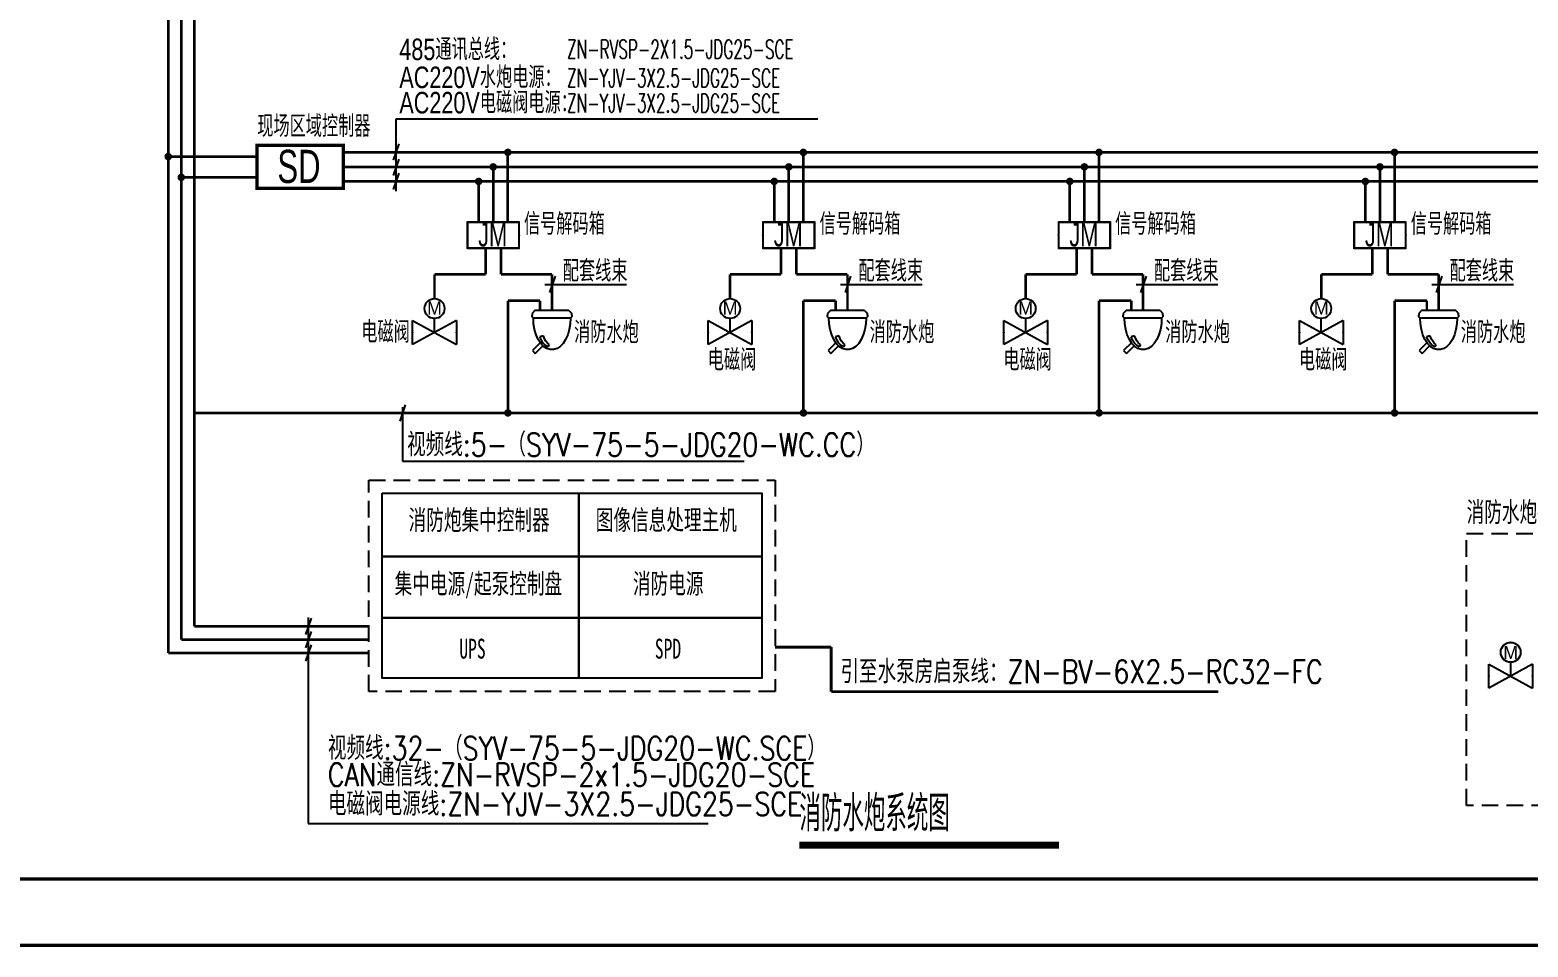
# Model space of a CAD drawing. Extents: x -1396510 to 1250330, y -1892470 to 1623980.
# Drawn here: x -526485 to -503899, y -1558415 to -1544587 of the extents above; entities that cross this region are included whole.
import ezdxf
from ezdxf.enums import TextEntityAlignment as Align

# ---------------------------------------------------------------- set-up
doc = ezdxf.new("R2010")
doc.units = 0
doc.header["$LTSCALE"] = 1000
doc.header["$MEASUREMENT"] = 0
doc.linetypes.add('CACHE', pattern=[0.375, 0.25, -0.125])
doc.linetypes.add('PHANTOM2', pattern=[1.25, 0.625, -0.125, 0.125, -0.125, 0.125, -0.125])
doc.layers.get('Defpoints').update_dxf_attribs({"color": 210})
for name, color, linetype in [('0-cxFrame', 155, 'Continuous'), ('EQUIP-动力', 3, 'Continuous'), ('EQUIP-消防', 3, 'Continuous'), ('SP-KDLA消防', 2, 'Continuous'), ('TEL_SYMB', 3, 'Continuous'), ('TEL_TEXT', 7, 'Continuous'), ('WIRE-照明', 1, 'Continuous'), ('标注', 6, 'Continuous'), ('电气标注', 6, 'Continuous')]:
    doc.layers.add(name, color=color, linetype=linetype)
doc.layers.add('0-cxText', color=131, linetype='Continuous', lineweight=25)
doc.layers.add('柱核对', color=221, linetype='Continuous', plot=False)
doc.styles.add('_TEL_DIM', font='SIMPLEX', dxfattribs={"width": 0.8, "height": 3.5, "bigfont": 'HZTXT'})
doc.styles.add('cx_tuming', font='simhei.ttf')
doc.styles.add('cx_tuqian1', font='')
doc.styles.add('HZTXT5', font='aa.shx', dxfattribs={"width": 0.7, "bigfont": 'hztxt.shx'})
doc.styles.get("Standard").update_dxf_attribs({"font": 'gbenor.shx', "bigfont": 'gbcbig.shx'})
doc.styles.add('TG_LINETYPE', font='SIMPLEX', dxfattribs={"width": 0.8, "height": 3, "bigfont": 'HZTXT'})
doc.styles.add('宋体1', font='', dxfattribs={"width": 0.8})
doc.styles.add('黑体', font='simhei.ttf', dxfattribs={"height": 12})
doc.styles.get('cx_tuqian1').set_extended_font_data('SimSun')
doc.styles.get('宋体1').set_extended_font_data('NSimSun')
doc.linetypes.add('TG_TV', pattern='A,1,-0.6,["TV",TG_LINETYPE,S=0.1,R=0,X=-0.6,Y=-0.15],0', length=1.6)

# ---------------------------------------------------------------- blocks, each defined once
blk = doc.blocks.new('$equip$00002770')
for p, q in [((-0.65, 0.65), (-0.65, 0)), ((0.65, 0.65), (-0.65, 0.65)), ((0.65, 0), (0.65, 0.65)), ((-0.65, 0), (0.65, 0))]:
    blk.add_line(p, q)
at = {"const_width": 0.05}
blk.add_lwpolyline([(-0.65, 0.65), (-0.65, 0), (0.65, 0), (0.65, 0.65), (-0.65, 0.65), (-0.65, 0)], dxfattribs=at)
for p in [(0, 0.65), (-0.65, 0.325), (0.65, 0.325), (0, 0)]:
    blk.add_point(p)
at = {"color": 7}
blk.add_attdef('$TEXT$', text='', height=0.4, dxfattribs=at).set_placement((-0.014, 0.343), align=Align.MIDDLE_CENTER)
at = {"color": 7, "flags": 1}
for tag, height, p in [('B', 0.4, (0.905, 0.246)), ('A', 0.00002, (0, 0))]:
    blk.add_attdef(tag, text='', height=height, dxfattribs=at).set_placement(p, align=Align.MIDDLE_CENTER)
blk = doc.blocks.new('A$C7E452847')
at = {"layer": 'SP-KDLA消防', "color": 0}
for p, q in [((-257, 0), (-300, -46)), ((-257, 0), (257, 0)), ((-300, -71), (-300, -46)), ((-300, -71), (-300, -95)), ((-280, -116), (-300, -95)), ((-280, -116), (280, -116)), ((-280, -116), (-276, -203)), ((-276, -203), (-261, -288)), ((257, 0), (300, -46)), ((261, -288), (276, -203)), ((276, -203), (280, -116)), ((280, -116), (300, -95)), ((300, -46), (300, -71)), ((300, -95), (300, -71)), ((-261, -288), (-238, -366)), ((-238, -366), (-207, -436)), ((-207, -436), (-169, -495)), ((90, -463), (111, -425)), ((111, -425), (128, -381)), ((128, -381), (182, -396)), ((130, -491), (158, -448)), ((158, -448), (182, -396)), ((169, -495), (207, -436)), ((207, -436), (238, -366)), ((238, -366), (261, -288)), ((-169, -495), (-125, -541)), ((-125, -541), (-77, -573)), ((-77, -573), (-26, -589)), ((-26, -589), (26, -589)), ((26, -589), (77, -573)), ((41, -515), (67, -493)), ((41, -515), (60, -550)), ((60, -550), (96, -526)), ((67, -493), (90, -463)), ((77, -573), (125, -541)), ((96, -526), (130, -491)), ((125, -541), (169, -495)), ((250, -646), (136, -532)), ((176, -486), (293, -603)), ((293, -603), (250, -646))]:
    blk.add_line(p, q, dxfattribs=at)
blk = doc.blocks.new('$equip$00001809')
for p, q in [((0.55, -0.55), (-0.55, -1.15)), ((-0.55, -0.55), (0.55, -1.15)), ((-0.55, -1.15), (-0.55, -0.55)), ((0, -0.85), (0, -0.5)), ((0.55, -0.55), (0.55, -1.15))]:
    blk.add_line(p, q)
blk.add_circle((0, -0.25), 0.25)
for p in [(0, 0), (-0.55, -0.85), (0, -0.85), (0.55, -0.85)]:
    blk.add_point(p)
at = {"color": 7, "style": '_TEL_DIM'}
blk.add_attdef('$TEXT$', text='', height=0.4, dxfattribs=at).set_placement((0, -0.25), align=Align.MIDDLE_CENTER)
at = {"color": 7, "style": '_TEL_DIM', "flags": 1}
blk.add_attdef('A', text='', height=0.00002, dxfattribs=at).set_placement((0, 0), align=Align.MIDDLE_CENTER)
blk = doc.blocks.new('TK22.A1 L(Dragon)')
at = {"layer": '0-cxFrame', "color": 7, "const_width": 0.5}
blk.add_lwpolyline([(0, 0), (-841, 0), (-841, 594), (0, 594)], close=True, dxfattribs=at)
at = {"layer": '0-cxFrame', "const_width": 0.5}
blk.add_lwpolyline([(-80, 10), (-821, 10), (-821, 584), (-80, 584)], close=True, dxfattribs=at)
at = {"style": '黑体', "flags": 4}
blk.add_attdef('图幅', text='', height=3.3, dxfattribs=at).set_placement((-40, 3), align=Align.RIGHT)
at = {"layer": '0-cxText', "flags": 4}
for tag, height, style, p in [('建设单位', 3.5, 'cx_tuming', (-45, 240)), ('项目名称', 3.5, 'cx_tuming', (-45, 210)), ('子项名称', 3.5, 'cx_tuming', (-45, 180)), ('工程编号', 3.3, 'cx_tuqian1', (-35, 165)), ('图名1', 3.5, 'cx_tuming', (-45, 87)), ('图名2', 3.5, 'cx_tuming', (-45, 79)), ('图名3', 3.5, 'cx_tuming', (-45, 71)), ('出图日期', 3.3, 'cx_tuqian1', (-39, 60)), ('专业', 3.3, 'cx_tuqian1', (-55, 52)), ('图号', 3.3, 'cx_tuqian1', (-55, 44)), ('版次', 3.3, 'cx_tuqian1', (-20, 44))]:
    blk.add_attdef(tag, text='', height=height, dxfattribs=dict(at, style=style)).set_placement(p, align=Align.MIDDLE)
at = {"layer": 'Defpoints', "color": 6, "flags": 4}
for tag, height, style, p in [('tufu', 3.3, '黑体', (-12, 12)), ('dwfname', 4, 'cx_tuqian1', (-80, 3))]:
    blk.add_attdef(tag, text='', height=height, dxfattribs=dict(at, style=style)).set_placement(p, align=Align.RIGHT)

msp = doc.modelspace()

# ---------------------------------------------------------------- hatches: boundary and pattern name
at = {"layer": 'WIRE-照明', "linetype": 'PHANTOM2', "ltscale": 0.8}
h = msp.add_hatch(color=0, dxfattribs=at)
h.paths.add_polyline_path([(-524400.4, -1546440.2, -0.4142136), (-524343.5, -1546497.1), (-524400.4, -1546497.1)])
h.paths.add_polyline_path([(-524343.5, -1546497.1, -1), (-524457.4, -1546497.1)])
h.paths.add_polyline_path([(-524400.4, -1546440.2), (-524400.4, -1546497.1), (-524457.4, -1546497.1, -0.4142136)])
h = msp.add_hatch(color=0, dxfattribs=at)
h.paths.add_polyline_path([(-519281.3, -1546376.3, -0.4142136), (-519224.3, -1546433.3), (-519281.3, -1546433.3)])
h.paths.add_polyline_path([(-519224.3, -1546433.3, -1), (-519338.2, -1546433.3)])
h.paths.add_polyline_path([(-519281.3, -1546376.3), (-519281.3, -1546433.3), (-519338.2, -1546433.3, -0.4142136)])
h = msp.add_hatch(color=0, dxfattribs=at)
h.paths.add_polyline_path([(-514824.9, -1546376.3, -0.4142136), (-514767.9, -1546433.3), (-514824.9, -1546433.3)])
h.paths.add_polyline_path([(-514767.9, -1546433.3, -1), (-514881.8, -1546433.3)])
h.paths.add_polyline_path([(-514824.9, -1546376.3), (-514824.9, -1546433.3), (-514881.8, -1546433.3, -0.4142136)])
h = msp.add_hatch(color=0, dxfattribs=at)
h.paths.add_polyline_path([(-510368.4, -1546376.3, -0.4142136), (-510311.5, -1546433.3), (-510368.4, -1546433.3)])
h.paths.add_polyline_path([(-510311.5, -1546433.3, -1), (-510425.4, -1546433.3)])
h.paths.add_polyline_path([(-510368.4, -1546376.3), (-510368.4, -1546433.3), (-510425.4, -1546433.3, -0.4142136)])
h = msp.add_hatch(color=0, dxfattribs=at)
h.paths.add_polyline_path([(-505912, -1546376.3, -0.4142136), (-505855.1, -1546433.3), (-505912, -1546433.3)])
h.paths.add_polyline_path([(-505855.1, -1546433.3, -1), (-505969, -1546433.3)])
h.paths.add_polyline_path([(-505912, -1546376.3), (-505912, -1546433.3), (-505969, -1546433.3, -0.4142136)])
h = msp.add_hatch(color=0, dxfattribs=at)
h.paths.add_polyline_path([(-519500.9, -1546595.4, -0.4142136), (-519444, -1546652.3), (-519500.9, -1546652.3)])
h.paths.add_polyline_path([(-519444, -1546652.3, -1), (-519557.9, -1546652.3)])
h.paths.add_polyline_path([(-519500.9, -1546595.4), (-519500.9, -1546652.3), (-519557.9, -1546652.3, -0.4142136)])
h = msp.add_hatch(color=0, dxfattribs=at)
h.paths.add_polyline_path([(-515044.5, -1546595.4, -0.4142136), (-514987.6, -1546652.3), (-515044.5, -1546652.3)])
h.paths.add_polyline_path([(-514987.6, -1546652.3, -1), (-515101.5, -1546652.3)])
h.paths.add_polyline_path([(-515044.5, -1546595.4), (-515044.5, -1546652.3), (-515101.5, -1546652.3, -0.4142136)])
h = msp.add_hatch(color=0, dxfattribs=at)
h.paths.add_polyline_path([(-510588.1, -1546595.4, -0.4142136), (-510531.2, -1546652.3), (-510588.1, -1546652.3)])
h.paths.add_polyline_path([(-510531.2, -1546652.3, -1), (-510645.1, -1546652.3)])
h.paths.add_polyline_path([(-510588.1, -1546595.4), (-510588.1, -1546652.3), (-510645.1, -1546652.3, -0.4142136)])
h = msp.add_hatch(color=0, dxfattribs=at)
h.paths.add_polyline_path([(-506131.7, -1546595.4, -0.4142136), (-506074.8, -1546652.3), (-506131.7, -1546652.3)])
h.paths.add_polyline_path([(-506074.8, -1546652.3, -1), (-506188.7, -1546652.3)])
h.paths.add_polyline_path([(-506131.7, -1546595.4), (-506131.7, -1546652.3), (-506188.7, -1546652.3, -0.4142136)])
h = msp.add_hatch(color=0, dxfattribs=at)
h.paths.add_polyline_path([(-524203.6, -1546753, -0.4142136), (-524146.7, -1546810), (-524203.6, -1546810)])
h.paths.add_polyline_path([(-524146.7, -1546810, -1), (-524260.6, -1546810)])
h.paths.add_polyline_path([(-524203.6, -1546753), (-524203.6, -1546810), (-524260.6, -1546810, -0.4142136)])
h = msp.add_hatch(color=0, dxfattribs=at)
h.paths.add_polyline_path([(-519720.6, -1546814.4, -0.4142136), (-519663.7, -1546871.4), (-519720.6, -1546871.4)])
h.paths.add_polyline_path([(-519663.7, -1546871.4, -1), (-519777.5, -1546871.4)])
h.paths.add_polyline_path([(-519720.6, -1546814.4), (-519720.6, -1546871.4), (-519777.5, -1546871.4, -0.4142136)])
h = msp.add_hatch(color=0, dxfattribs=at)
h.paths.add_polyline_path([(-515264.2, -1546814.4, -0.4142136), (-515207.3, -1546871.4), (-515264.2, -1546871.4)])
h.paths.add_polyline_path([(-515207.3, -1546871.4, -1), (-515321.1, -1546871.4)])
h.paths.add_polyline_path([(-515264.2, -1546814.4), (-515264.2, -1546871.4), (-515321.1, -1546871.4, -0.4142136)])
h = msp.add_hatch(color=0, dxfattribs=at)
h.paths.add_polyline_path([(-510807.8, -1546814.4, -0.4142136), (-510750.9, -1546871.4), (-510807.8, -1546871.4)])
h.paths.add_polyline_path([(-510750.9, -1546871.4, -1), (-510864.7, -1546871.4)])
h.paths.add_polyline_path([(-510807.8, -1546814.4), (-510807.8, -1546871.4), (-510864.7, -1546871.4, -0.4142136)])
h = msp.add_hatch(color=0, dxfattribs=at)
h.paths.add_polyline_path([(-506351.4, -1546814.4, -0.4142136), (-506294.5, -1546871.4), (-506351.4, -1546871.4)])
h.paths.add_polyline_path([(-506294.5, -1546871.4, -1), (-506408.3, -1546871.4)])
h.paths.add_polyline_path([(-506351.4, -1546814.4), (-506351.4, -1546871.4), (-506408.3, -1546871.4, -0.4142136)])
h = msp.add_hatch(color=0, dxfattribs=at)
h.paths.add_polyline_path([(-519280, -1550305.1, -0.4142136), (-519223.1, -1550362), (-519280, -1550362)])
h.paths.add_polyline_path([(-519223.1, -1550362, -1), (-519336.9, -1550362)])
h.paths.add_polyline_path([(-519280, -1550305.1), (-519280, -1550362), (-519336.9, -1550362, -0.4142136)])
h = msp.add_hatch(color=0, dxfattribs=at)
h.paths.add_polyline_path([(-514823.6, -1550305.1, -0.4142136), (-514766.7, -1550362), (-514823.6, -1550362)])
h.paths.add_polyline_path([(-514766.7, -1550362, -1), (-514880.5, -1550362)])
h.paths.add_polyline_path([(-514823.6, -1550305.1), (-514823.6, -1550362), (-514880.5, -1550362, -0.4142136)])
h = msp.add_hatch(color=0, dxfattribs=at)
h.paths.add_polyline_path([(-510367.2, -1550305.1, -0.4142136), (-510310.3, -1550362), (-510367.2, -1550362)])
h.paths.add_polyline_path([(-510310.3, -1550362, -1), (-510424.1, -1550362)])
h.paths.add_polyline_path([(-510367.2, -1550305.1), (-510367.2, -1550362), (-510424.1, -1550362, -0.4142136)])
h = msp.add_hatch(color=0, dxfattribs=at)
h.paths.add_polyline_path([(-505910.8, -1550305.1, -0.4142136), (-505853.8, -1550362), (-505910.8, -1550362)])
h.paths.add_polyline_path([(-505853.8, -1550362, -1), (-505967.7, -1550362)])
h.paths.add_polyline_path([(-505910.8, -1550305.1), (-505910.8, -1550362), (-505967.7, -1550362, -0.4142136)])

# ---------------------------------------------------------------- linework, layer by layer
at = {"layer": 'TEL_SYMB', "const_width": 105}
msp.add_lwpolyline([(-514884.6, -1556876.9), (-510969.6, -1556876.9)], dxfattribs=at)
at = {"layer": 'WIRE-照明', "linetype": 'Continuous'}
for points, const_width in [([(-524400.4, -1553983.2), (-524400.4, -1512516.5)], 40), ([(-524203.6, -1553780.1), (-524203.6, -1512829.3)], 40), ([(-501455.6, -1546433.3), (-521762.5, -1546433.3)], 40), ([(-519281.3, -1547485.6), (-519281.3, -1546433.3)], 40), ([(-514824.9, -1547485.6), (-514824.9, -1546433.3)], 40), ([(-510368.4, -1547485.6), (-510368.4, -1546433.3)], 40), ([(-505912, -1547485.6), (-505912, -1546433.3)], 40), ([(-524400.4, -1546497.1), (-523062.5, -1546497.1)], 40), ([(-501675.3, -1546652.3), (-521762.5, -1546652.3)], 40), ([(-519500.9, -1547485.6), (-519500.9, -1546652.3)], 40), ([(-515044.5, -1547485.6), (-515044.5, -1546652.3)], 40), ([(-510588.1, -1547485.6), (-510588.1, -1546652.3)], 40), ([(-506131.7, -1547485.6), (-506131.7, -1546652.3)], 40), ([(-524203.6, -1546810), (-523062.5, -1546810)], 40), ([(-501895, -1546871.4), (-521762.5, -1546871.4)], 40), ([(-519720.6, -1547485.6), (-519720.6, -1546871.4)], 40), ([(-515264.2, -1547485.6), (-515264.2, -1546871.4)], 40), ([(-510807.8, -1547485.6), (-510807.8, -1546871.4)], 40), ([(-506351.4, -1547485.6), (-506351.4, -1546871.4)], 40), ([(-519617, -1547875.6), (-519617, -1548274.1)], 40), ([(-519384.9, -1547875.6), (-519384.9, -1548274.1)], 40), ([(-515160.6, -1547875.6), (-515160.6, -1548274.1)], 40), ([(-514928.5, -1547875.6), (-514928.5, -1548274.1)], 40), ([(-510704.2, -1547875.6), (-510704.2, -1548274.1)], 40), ([(-510472.1, -1547875.6), (-510472.1, -1548274.1)], 40), ([(-506247.8, -1547875.6), (-506247.8, -1548274.1)], 40), ([(-506015.7, -1547875.6), (-506015.7, -1548274.1)], 40), ([(-519617, -1548274.1), (-520386, -1548274.1)], 40), ([(-520386, -1548274.1), (-520386, -1548637.8)], 40), ([(-519384.9, -1548274.1), (-518615.9, -1548274.1)], 40), ([(-518615.9, -1548274.1), (-518615.9, -1548817.3)], 40), ([(-515160.6, -1548274.1), (-515929.6, -1548274.1)], 40), ([(-515929.6, -1548274.1), (-515929.6, -1548637.8)], 40), ([(-514928.5, -1548274.1), (-514159.5, -1548274.1)], 40), ([(-514159.5, -1548274.1), (-514159.5, -1548817.3)], 40), ([(-510704.2, -1548274.1), (-511473.2, -1548274.1)], 40), ([(-511473.2, -1548274.1), (-511473.2, -1548637.8)], 40), ([(-510472.1, -1548274.1), (-509703.1, -1548274.1)], 40), ([(-509703.1, -1548274.1), (-509703.1, -1548817.3)], 40), ([(-506247.8, -1548274.1), (-507016.8, -1548274.1)], 40), ([(-507016.8, -1548274.1), (-507016.8, -1548637.8)], 40), ([(-506015.7, -1548274.1), (-505246.7, -1548274.1)], 40), ([(-505246.7, -1548274.1), (-505246.7, -1548817.3)], 40), ([(-518794.1, -1548667.3), (-518794.1, -1548817.3)], 40), ([(-514337.7, -1548667.3), (-514337.7, -1548817.3)], 40), ([(-509881.3, -1548667.3), (-509881.3, -1548817.3)], 40), ([(-505424.9, -1548667.3), (-505424.9, -1548817.3)], 40), ([(-521377.1, -1553780.1), (-524203.6, -1553780.1)], 40), ([(-515252.3, -1553892.6), (-514404.9, -1553892.6)], 42), ([(-514404.9, -1554562.9), (-514404.9, -1553892.6)], 42), ([(-521377.1, -1553983.2), (-524400.4, -1553983.2)], 40), ([(-514404.9, -1554562.9), (-508568.6, -1554562.9)], 42)]:
    msp.add_lwpolyline(points, dxfattribs=dict(at, const_width=const_width))
at = {"layer": 'WIRE-照明', "linetype": 'TG_TV', "ltscale": 0.5, "const_width": 40}
for points in [[(-524006.8, -1553577), (-524006.8, -1516381.4)], [(-519280, -1548667.3), (-518794.1, -1548667.3)], [(-519280, -1548667.3), (-519280, -1550362)], [(-514823.6, -1548667.3), (-514337.7, -1548667.3)], [(-514823.6, -1548667.3), (-514823.6, -1550362)], [(-510367.2, -1548667.3), (-509881.3, -1548667.3)], [(-510367.2, -1548667.3), (-510367.2, -1550362)], [(-505910.8, -1548667.3), (-505424.9, -1548667.3)], [(-505910.8, -1548667.3), (-505910.8, -1550362)], [(-524006.8, -1550362), (-501454.4, -1550362)], [(-524006.8, -1553577), (-521377.1, -1553577)]]:
    msp.add_lwpolyline(points, dxfattribs=at)
at = {"layer": '柱核对', "color": 0}
for p, q in [((-520965.5, -1547018.2), (-520965.5, -1545927.7)), ((-520965.5, -1545927.7), (-514608.8, -1545927.7)), ((-520923.2, -1546304.5), (-521007.9, -1546550.7)), ((-520923.2, -1546534.2), (-521007.9, -1546780.4)), ((-520923.2, -1546745.5), (-521007.9, -1546991.7)), ((-518721, -1548424.5), (-517490, -1548424.5)), ((-518568.4, -1548301.4), (-518653, -1548547.6)), ((-514264.6, -1548424.5), (-513033.6, -1548424.5)), ((-514112, -1548301.4), (-514196.6, -1548547.6)), ((-509808.2, -1548424.5), (-508577.2, -1548424.5)), ((-509655.6, -1548301.4), (-509740.2, -1548547.6)), ((-505351.8, -1548424.5), (-504120.8, -1548424.5)), ((-505199.2, -1548301.4), (-505283.8, -1548547.6)), ((-520826.3, -1550238.9), (-520910.9, -1550485.1)), ((-520868.6, -1550272.8), (-520868.6, -1551090.4)), ((-520868.6, -1551090.4), (-515717.1, -1551090.4)), ((-522246.6, -1553453.9), (-522331.2, -1553700)), ((-522288.9, -1553445.1), (-522288.9, -1556550.7)), ((-522246.6, -1553657), (-522331.2, -1553903.2)), ((-522246.6, -1553860.1), (-522331.2, -1554106.3)), ((-522288.9, -1556550.7), (-516258.3, -1556550.7))]:
    msp.add_line(p, q, dxfattribs=at)
at = {"layer": '标注', "linetype": 'CACHE'}
msp.add_line((-518208.7, -1551573.8), (-518208.7, -1554362.9), dxfattribs=at)
for points in [[(-521377.1, -1551373.8), (-515252.3, -1551373.8), (-515252.3, -1554562.9), (-521377.1, -1554562.9)], [(-521177.1, -1551573.8), (-515452.3, -1551573.8), (-515452.3, -1554362.9), (-521177.1, -1554362.9)], [(-504827.2, -1552180.3), (-489723.2, -1552180.3), (-489723.2, -1556280), (-504827.2, -1556280)]]:
    msp.add_lwpolyline(points, close=True, dxfattribs=at)
at = {"layer": '标注'}
for points in [[(-521177.1, -1551573.8), (-518208.7, -1551573.8), (-518208.7, -1552528.9), (-521177.1, -1552528.9)], [(-518208.7, -1551573.8), (-515452.3, -1551573.8), (-515452.3, -1552528.9), (-518208.7, -1552528.9)], [(-521177.1, -1552528.9), (-518208.7, -1552528.9), (-518208.7, -1553449.2), (-521177.1, -1553449.2)], [(-518208.7, -1552528.9), (-515452.3, -1552528.9), (-515452.3, -1553449.2), (-518208.7, -1553449.2)], [(-521177.1, -1553449.2), (-518208.7, -1553449.2), (-518208.7, -1554362.9), (-521177.1, -1554362.9)], [(-518208.7, -1553449.2), (-515452.3, -1553449.2), (-515452.3, -1554362.9), (-518208.7, -1554362.9)]]:
    msp.add_lwpolyline(points, close=True, dxfattribs=at)

# ---------------------------------------------------------------- block references
at = {"layer": '0-cxFrame', "xscale": 100, "yscale": 100, "zscale": 100}
msp.add_blockref('TK22.A1 L(Dragon)', (-471840, -1558390), dxfattribs=at)
at = {"layer": 'EQUIP-动力'}
ref = msp.add_blockref('$equip$00001809', (-520386, -1548637.8), dxfattribs=dict(at, xscale=600, yscale=600, zscale=600, rotation=1.121355655558141e-07))
ref.add_attrib('$TEXT$', 'M', dxfattribs={"layer": '0', "color": 7, "height": 200, "rotation": 0.00001, "style": 'HZTXT5'}).set_placement((-520386, -1548780.3), align=Align.MIDDLE_CENTER)
ref = msp.add_blockref('$equip$00001809', (-515929.6, -1548637.8), dxfattribs=dict(at, xscale=600, yscale=600, zscale=600, rotation=1.121355655558141e-07))
ref.add_attrib('$TEXT$', 'M', dxfattribs={"layer": '0', "color": 7, "height": 200, "rotation": 0.00001, "style": 'HZTXT5'}).set_placement((-515929.6, -1548780.3), align=Align.MIDDLE_CENTER)
ref = msp.add_blockref('$equip$00001809', (-511473.2, -1548637.8), dxfattribs=dict(at, xscale=600, yscale=600, zscale=600, rotation=1.121355655558141e-07))
ref.add_attrib('$TEXT$', 'M', dxfattribs={"layer": '0', "color": 7, "height": 200, "rotation": 0.00001, "style": 'HZTXT5'}).set_placement((-511473.2, -1548780.3), align=Align.MIDDLE_CENTER)
ref = msp.add_blockref('$equip$00001809', (-507016.8, -1548637.8), dxfattribs=dict(at, xscale=600, yscale=600, zscale=600, rotation=1.121355655558141e-07))
ref.add_attrib('$TEXT$', 'M', dxfattribs={"layer": '0', "color": 7, "height": 200, "rotation": 0.00001, "style": 'HZTXT5'}).set_placement((-507016.8, -1548780.3), align=Align.MIDDLE_CENTER)
ref = msp.add_blockref('$equip$00001809', (-504160.6, -1553821.3), dxfattribs=dict(at, xscale=600, yscale=600, zscale=600, rotation=1.121355655558141e-07))
ref.add_attrib('$TEXT$', 'M', dxfattribs={"layer": '0', "color": 7, "height": 200, "rotation": 0.00001, "style": 'HZTXT5'}).set_placement((-504160.6, -1553973.5), align=Align.MIDDLE_CENTER)
at = {"layer": 'EQUIP-消防'}
ref = msp.add_blockref('$equip$00002770', (-522412.5, -1546977.3), dxfattribs=dict(at, xscale=1000, yscale=1000, zscale=1000, rotation=1.121355622989261e-07))
ref.add_attrib('$TEXT$', 'SD', dxfattribs={"layer": '0', "color": 7, "height": 500, "rotation": 0.00001, "style": 'HZTXT5', "width": 0.7}).set_placement((-522429.7, -1546644.1), align=Align.MIDDLE_CENTER)
ref = msp.add_blockref('$equip$00002770', (-519500.9, -1547875.6), dxfattribs=dict(at, xscale=600, yscale=600, zscale=600, rotation=1.121355655558141e-07))
ref.add_attrib('$TEXT$', 'JM', dxfattribs={"layer": '0', "color": 7, "height": 350, "rotation": 0.00001, "style": 'HZTXT5', "width": 0.7}).set_placement((-519509.4, -1547676.4), align=Align.MIDDLE_CENTER)
ref = msp.add_blockref('$equip$00002770', (-515044.5, -1547875.6), dxfattribs=dict(at, xscale=600, yscale=600, zscale=600, rotation=1.121355655558141e-07))
ref.add_attrib('$TEXT$', 'JM', dxfattribs={"layer": '0', "color": 7, "height": 350, "rotation": 0.00001, "style": 'HZTXT5', "width": 0.7}).set_placement((-515053, -1547676.4), align=Align.MIDDLE_CENTER)
ref = msp.add_blockref('$equip$00002770', (-510588.1, -1547875.6), dxfattribs=dict(at, xscale=600, yscale=600, zscale=600, rotation=1.121355655558141e-07))
ref.add_attrib('$TEXT$', 'JM', dxfattribs={"layer": '0', "color": 7, "height": 350, "rotation": 0.00001, "style": 'HZTXT5', "width": 0.7}).set_placement((-510596.6, -1547676.4), align=Align.MIDDLE_CENTER)
ref = msp.add_blockref('$equip$00002770', (-506131.7, -1547875.6), dxfattribs=dict(at, xscale=600, yscale=600, zscale=600, rotation=1.121355655558141e-07))
ref.add_attrib('$TEXT$', 'JM', dxfattribs={"layer": '0', "color": 7, "height": 350, "rotation": 0.00001, "style": 'HZTXT5', "width": 0.7}).set_placement((-506140.2, -1547676.4), align=Align.MIDDLE_CENTER)
at = {"layer": 'EQUIP-消防', "color": 2, "xscale": -1, "rotation": 1.121355808209046e-07}
for p in [(-518615.9, -1548817.3), (-514159.5, -1548817.3), (-509703.1, -1548817.3), (-505246.7, -1548817.3)]:
    msp.add_blockref('A$C7E452847', p, dxfattribs=at)

# ---------------------------------------------------------------- texts
at = {"layer": 'EQUIP-消防', "style": '宋体1', "width": 0.65}
for s, p in [('消防水炮接线图', (-504825.2, -1552003.7)), ('消防炮集中控制器', (-520777.2, -1552124.8)), ('图像信息处理主机', (-517955, -1552124.8)), ('集中电源/起泵控制盘', (-520987.7, -1553084.6)), ('消防电源', (-517394.6, -1553084.6)), ('UPS', (-520012.3, -1554065.9)), ('SPD', (-517064.9, -1554065.9))]:
    msp.add_text(s, height=300, rotation=0.00001, dxfattribs=at).set_placement(p)
at = {"layer": 'TEL_SYMB', "color": 7, "style": '_TEL_DIM', "width": 0.6}
msp.add_text('消防水炮系统图 ', height=540, dxfattribs=at).set_placement((-514884.6, -1556671.2))
at = {"layer": 'TEL_TEXT', "style": '_TEL_DIM'}
for s, height, width, p in [('ZN-RVSP-2X1.5-JDG25-SCE', 280, 0.6, (-518385.4, -1545018.5)), ('ZN-YJV-3X2.5-JDG25-SCE', 280, 0.6, (-518385.4, -1545451.1)), ('ZN-YJV-3X2.5-JDG25-SCE', 280, 0.6, (-518385.4, -1545830.5)), ('视频线:5-（SYV-75-5-JDG20-WC.CC）', 350, 0.8, (-520799.2, -1551015.2)), ('引至水泵房启泵线：ZN-BV-6X2.5-RC32-FC', 350, 0.8, (-514265.5, -1554438.4)), ('视频线:32-（SYV-75-5-JDG20-WC.SCE）', 350, 0.8, (-521993.4, -1555591.6)), ('CAN通信线:ZN-RVSP-2x1.5-JDG20-SCE', 350, 0.8, (-521993.4, -1555991.2)), ('电磁阀电源线:ZN-YJV-3X2.5-JDG25-SCE', 350, 0.8, (-521993.4, -1556433.2))]:
    msp.add_text(s, height=height, rotation=0, dxfattribs=dict(at, width=width)).set_placement(p)
at = {"layer": '电气标注', "color": 0, "style": 'HZTXT5', "width": 0.75}
for s, p in [('485通讯总线：', (-520916.4, -1545042.6)), ('AC220V水炮电源：', (-520916.4, -1545463.9)), ('AC220V电磁阀电源：', (-520916.4, -1545846.2)), ('现场区域控制器', (-523057.8, -1546200.5)), ('信号解码箱', (-519037.2, -1547675.7)), ('信号解码箱', (-514580.8, -1547675.7)), ('信号解码箱', (-510124.4, -1547675.7)), ('信号解码箱', (-505668, -1547675.7)), ('配套线束', (-518451.7, -1548383)), ('配套线束', (-513995.2, -1548383)), ('配套线束', (-509538.8, -1548383)), ('配套线束', (-505082.4, -1548383)), ('电磁阀', (-521489.7, -1549304)), ('消防水炮', (-518282.4, -1549309.7)), ('消防水炮', (-513826, -1549309.7)), ('消防水炮', (-509369.6, -1549309.7)), ('消防水炮', (-504913.2, -1549309.7)), ('电磁阀', (-516266, -1549724.5)), ('电磁阀', (-511809.6, -1549724.5)), ('电磁阀', (-507353.2, -1549724.5))]:
    msp.add_text(s, height=325, rotation=0.00001, dxfattribs=at).set_placement(p)

doc.saveas('drawing.dxf')
